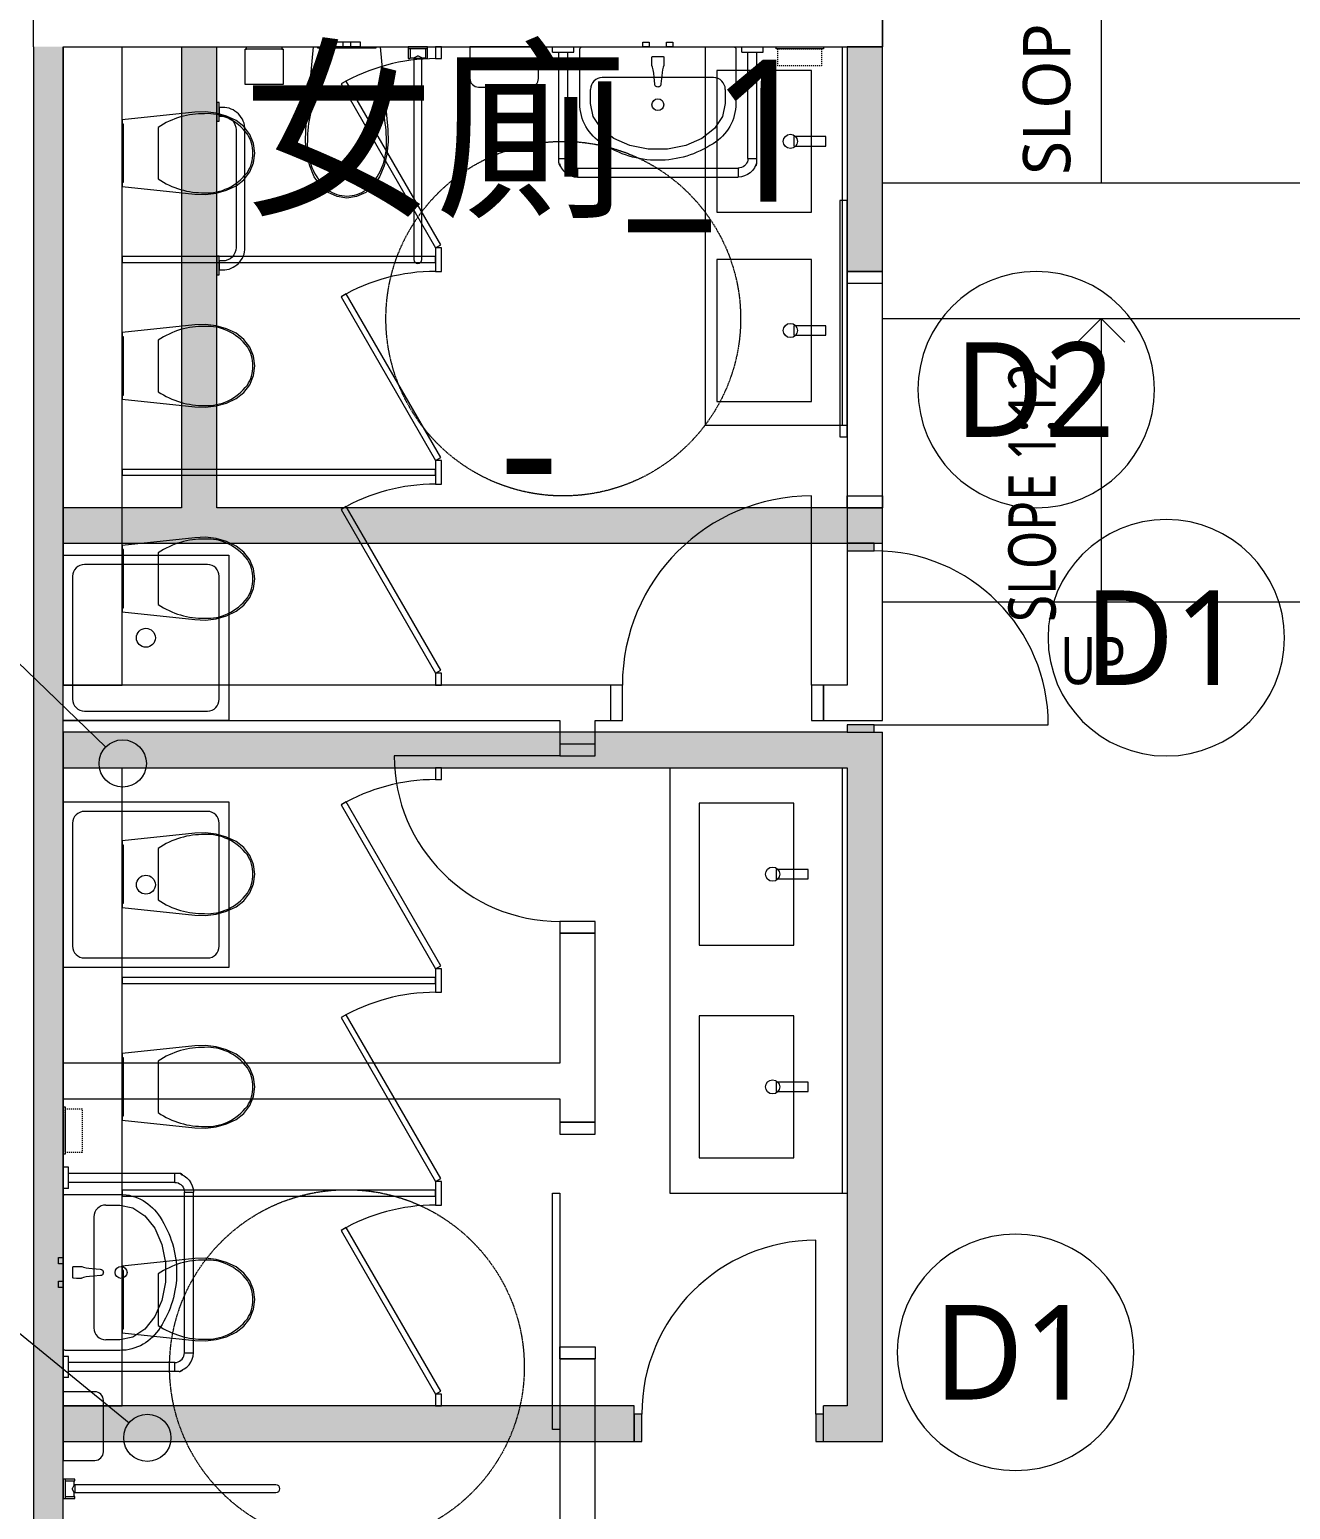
# Model space of a CAD drawing. Extents: x -32000 to 290600, y -29000 to 131250.
# Drawn here: x 243783 to 249115, y 67687 to 73948 of the extents above; entities that cross this region are included whole.
import ezdxf
from ezdxf.enums import TextEntityAlignment as Align

# ---------------------------------------------------------------- set-up
doc = ezdxf.new("R2010")
doc.units = 0
doc.header["$LTSCALE"] = 10
for name, pattern in [('H12PL3$0$HIDDEN', [0.4, 0.3, -0.1]), ('H12PL3$0$TAI_實線_CNS', [2000, 1000, -1000]), ('H12PL3$0$虛線', [0.846667, 0.423333, -0.423333]), ('XFM7P30ICA$0$H12PL3$0$HIDDEN', [0.4, 0.3, -0.1]), ('XFM7P30ICA$0$H12PL3$0$TAI_實線_CNS', [2000, 1000, -1000]), ('XFM7P30ICA$0$H12PL3$0$虛線', [0.846667, 0.423333, -0.423333])]:
    doc.linetypes.add(name, pattern=pattern)
for name, color, linetype in [('H12PL3$0$A-OBJE-2D', 252, 'Continuous'), ('H12PL3$0$A-OBJE-TOIL.3D', 252, 'Continuous'), ('H12PL3$0$A-TEXT', 252, 'Continuous'), ('H12PL3$0$A-WALL-IN', 252, 'Continuous'), ('H12PL3$0$A-ZONE', 252, 'Continuous'), ('H12PL3$0$Door', 252, 'Continuous'), ('XFM7P30ICA$0$H12PL3$0$A-OBJE-TOIL.3D', 252, 'Continuous'), ('XFM7P30ICA$0$H12PL3$0$A-STRS', 252, 'Continuous'), ('XFM7P30ICA$0$H12PL3$0$A-WALL-IN', 252, 'Continuous'), ('XFM7P30ICA$0$H12PL3$0$D label', 252, 'Continuous'), ('XFM7P30ICA$0$H12PL3$0$Door', 252, 'Continuous'), ('XFM7P30ICA$0$H12PL3$0$Hattch', 252, 'Continuous')]:
    doc.layers.add(name, color=color, linetype=linetype)
doc.styles.add('H12PL3$0$Standard', font='', dxfattribs={"width": 0.8})
doc.styles.add('XFM7P30ICA$0$H12PL3$0$Standard', font='isocp.shx', dxfattribs={"bigfont": 'chineset.shx'})
doc.styles.get('H12PL3$0$Standard').set_extended_font_data('Microsoft JhengHei')

# ---------------------------------------------------------------- blocks, each defined once
blk = doc.blocks.new('H12PL3')
at = {"layer": 'H12PL3$0$A-OBJE-2D', "lineweight": 0}
for q in [(248215, 72625), (248415, 72625)]:
    blk.add_line((248315, 72725), q, dxfattribs=at)
blk.add_lwpolyline([(247390, 72725), (249240, 72725), (249240, 71525), (247390, 71525)], close=True, dxfattribs=at)
at = {"layer": 'H12PL3$0$A-OBJE-2D', "lineweight": 0, "flags": 128}
blk.add_lwpolyline([(248315, 72725), (248315, 71525)], dxfattribs=at)
at = {"layer": 'H12PL3$0$A-OBJE-TOIL.3D', "lineweight": 0}
for p, q in [((246640, 73875), (246640, 72275)), ((246640, 73875), (247240, 73875)), ((247220, 73875), (247220, 72275)), ((247240, 73875), (247240, 72275)), ((246690, 73775), (246690, 73175)), ((247090, 73775), (246690, 73775)), ((247090, 73175), (247090, 73775)), ((244326.41, 73533.94), (244326.41, 73425)), ((244326.41, 73425), (244326.41, 73316.06)), ((246690, 73175), (247090, 73175)), ((245525, 73025), (245500, 73025)), ((245500, 73025), (245500, 72975)), ((245525, 72975), (245525, 73025)), ((245500, 72975), (245500, 72925)), ((245525, 72925), (245525, 72975)), ((246690, 72975), (246690, 72375)), ((247090, 72975), (246690, 72975)), ((247090, 72375), (247090, 72975)), ((245500, 72925), (245525, 72925)), ((244326.41, 72633.94), (244326.41, 72525)), ((244326.41, 72525), (244326.41, 72416.06)), ((246690, 72375), (247090, 72375)), ((246640, 72275), (247240, 72275)), ((245525, 72125), (245500, 72125)), ((245500, 72125), (245500, 72075)), ((245525, 72075), (245525, 72125)), ((245500, 72075), (245500, 72025)), ((245525, 72025), (245525, 72075)), ((245500, 72025), (245525, 72025)), ((244326.41, 71733.94), (244326.41, 71625)), ((244326.41, 71625), (244326.41, 71516.06)), ((244535, 70640.31), (244015, 70640.31)), ((243965, 70590.31), (243965, 70070.31)), ((244585, 70070.31), (244585, 70590.31)), ((244015, 70020.31), (244535, 70020.31)), ((244105, 68975), (244165, 68975)), ((244165, 68975), (244219.94, 68963.46)), ((244219.94, 68963.46), (244270.42, 68929.76)), ((244270.42, 68929.76), (244312.37, 68876.64)), ((244055, 68925), (244055, 68455)), ((244312.37, 68876.64), (244342.38, 68808.39)), ((244342.38, 68808.39), (244358.02, 68730.56)), ((244358.02, 68730.56), (244358.02, 68649.44)), ((244358.02, 68649.44), (244342.38, 68571.61)), ((244342.38, 68571.61), (244312.37, 68503.36)), ((244312.37, 68503.36), (244270.42, 68450.24)), ((244270.42, 68450.24), (244219.94, 68416.54)), ((244165, 68405), (244105, 68405)), ((244219.94, 68416.54), (244165, 68405)), ((243933, 67816), (243933, 67734)), ((243933, 67808), (243974, 67808)), ((243933, 67742), (243974, 67742)), ((243972, 67791.5), (243963.63, 67775)), ((243972, 67758.5), (243963.63, 67775)), ((243974, 67791.5), (243974, 67758.5))]:
    blk.add_line(p, q, dxfattribs=at)
at = {"layer": 'H12PL3$0$A-OBJE-TOIL.3D', "linetype": 'H12PL3$0$TAI_實線_CNS', "lineweight": 0}
for p, q in [((243925, 69134.32), (243925, 69135)), ((243947, 69135), (243925, 69135)), ((243925, 69132.29), (243925, 69134.32)), ((243925, 69128.97), (243925, 69132.29)), ((243925, 69124.47), (243925, 69128.97)), ((243925, 69118.93), (243925, 69124.47)), ((243925, 69112.5), (243925, 69118.93)), ((243947, 69134.32), (243947, 69135)), ((243947, 69132.29), (243947, 69134.32)), ((243947, 69128.97), (243947, 69132.29)), ((243947, 69124.47), (243947, 69128.97)), ((243947, 69118.93), (243947, 69124.47)), ((243947, 69112.5), (243947, 69118.93)), ((243925, 69105.39), (243925, 69112.5)), ((243925, 69097.81), (243925, 69105.39)), ((243925, 69090), (243925, 69097.81)), ((243925, 69082.19), (243925, 69090)), ((243925, 69074.61), (243925, 69082.19)), ((243925, 69067.5), (243925, 69074.61)), ((243925, 69061.07), (243925, 69067.5)), ((243925, 69055.53), (243925, 69061.07)), ((243925, 69051.03), (243925, 69055.53)), ((243947, 69105.39), (243947, 69112.5)), ((244397, 69109), (243947, 69109)), ((243947, 69097.81), (243947, 69105.39)), ((243947, 69090), (243947, 69097.81)), ((243947, 69082.19), (243947, 69090)), ((243947, 69074.61), (243947, 69082.19)), ((243947, 69067.5), (243947, 69074.61)), ((244397, 69071), (243947, 69071)), ((243947, 69061.07), (243947, 69067.5)), ((243947, 69055.53), (243947, 69061.07)), ((243947, 69051.03), (243947, 69055.53)), ((244397, 69108.71), (244397, 69109)), ((244400.3, 69109), (244397, 69109)), ((244397, 69107.85), (244397, 69108.71)), ((244397, 69106.45), (244397, 69107.85)), ((244397, 69104.55), (244397, 69106.45)), ((244397, 69102.21), (244397, 69104.55)), ((244397, 69099.5), (244397, 69102.21)), ((244397, 69096.5), (244397, 69099.5)), ((244397, 69093.3), (244397, 69096.5)), ((244397, 69090), (244397, 69093.3)), ((244397, 69086.7), (244397, 69090)), ((244397, 69083.5), (244397, 69086.7)), ((244397, 69080.5), (244397, 69083.5)), ((244397, 69077.79), (244397, 69080.5)), ((244397, 69075.45), (244397, 69077.79)), ((244397, 69073.55), (244397, 69075.45)), ((244397, 69072.15), (244397, 69073.55)), ((244397, 69071.29), (244397, 69072.15)), ((244397, 69071), (244397, 69071.29)), ((244397, 69071), (244404.12, 69070.38)), ((244403.5, 69109), (244400.3, 69109)), ((244406.5, 69109), (244403.5, 69109)), ((244404.12, 69070.38), (244411.02, 69068.53)), ((244409.21, 69109), (244406.5, 69109)), ((244411.55, 69109), (244409.21, 69109)), ((244411.02, 69068.53), (244417.5, 69065.51)), ((244413.45, 69109), (244411.55, 69109)), ((244414.85, 69109), (244413.45, 69109)), ((244415.71, 69109), (244414.85, 69109)), ((244416, 69109), (244415.71, 69109)), ((244419.3, 69108.71), (244416, 69109)), ((244417.5, 69065.51), (244423.35, 69061.41)), ((244422.5, 69107.85), (244419.3, 69108.71)), ((244420.63, 69105.14), (244424.02, 69104.24)), ((244425.5, 69106.45), (244422.5, 69107.85)), ((244423.35, 69061.41), (244428.41, 69056.35)), ((244424.02, 69104.24), (244436.5, 69098.42)), ((244428.21, 69104.55), (244425.5, 69106.45)), ((244430.55, 69102.21), (244428.21, 69104.55)), ((244428.41, 69056.35), (244432.51, 69050.5)), ((244431.62, 69100.69), (244430.55, 69102.21)), ((244436.5, 69098.42), (244447.78, 69090.52)), ((244447.78, 69090.52), (244457.52, 69080.78)), ((244457.52, 69080.78), (244465.42, 69069.5)), ((244465.42, 69069.5), (244471.24, 69057.02)), ((244471.24, 69057.02), (244474.8, 69043.72)), ((243925, 69047.71), (243925, 69051.03)), ((243925, 69045.68), (243925, 69047.71)), ((243925, 69045), (243925, 69045.68)), ((243947, 69045), (243925, 69045)), ((243947, 69047.71), (243947, 69051.03)), ((243947, 69045.68), (243947, 69047.71)), ((243947, 69045), (243947, 69045.68)), ((244432.51, 69050.5), (244435.53, 69044.02)), ((244435.53, 69044.02), (244437.38, 69037.12)), ((244437.38, 69037.12), (244438, 69030)), ((244438, 68350), (244438, 69030)), ((244438, 69030), (244438.29, 69030)), ((244438.29, 69030), (244439.15, 69030)), ((244439.15, 69030), (244440.55, 69030)), ((244440.55, 69030), (244442.45, 69030)), ((244442.45, 69030), (244444.79, 69030)), ((244444.79, 69030), (244447.5, 69030)), ((244447.5, 69030), (244450.5, 69030)), ((244450.5, 69030), (244453.7, 69030)), ((244453.7, 69030), (244457, 69030)), ((244457, 69030), (244460.3, 69030)), ((244460.3, 69030), (244463.5, 69030)), ((244463.5, 69030), (244466.5, 69030)), ((244466.5, 69030), (244469.21, 69030)), ((244469.21, 69030), (244471.55, 69030)), ((244471.55, 69030), (244473.45, 69030)), ((244473.45, 69030), (244474.85, 69030)), ((244474.8, 69043.72), (244476, 69030)), ((244474.85, 69030), (244475.71, 69030)), ((244475.71, 69030), (244476, 69030)), ((244476, 68350), (244476, 69030)), ((243925, 68334.32), (243925, 68335)), ((243947, 68335), (243925, 68335)), ((243925, 68332.29), (243925, 68334.32)), ((243925, 68328.97), (243925, 68332.29)), ((243925, 68324.47), (243925, 68328.97)), ((243925, 68318.93), (243925, 68324.47)), ((243925, 68312.5), (243925, 68318.93)), ((243925, 68305.39), (243925, 68312.5)), ((243925, 68297.81), (243925, 68305.39)), ((243947, 68334.32), (243947, 68335)), ((243947, 68332.29), (243947, 68334.32)), ((243947, 68328.97), (243947, 68332.29)), ((243947, 68324.47), (243947, 68328.97)), ((243947, 68318.93), (243947, 68324.47)), ((243947, 68312.5), (243947, 68318.93)), ((243947, 68305.39), (243947, 68312.5)), ((244397, 68309), (243947, 68309)), ((243947, 68297.81), (243947, 68305.39)), ((244397, 68309), (244404.12, 68309.62)), ((244397, 68308.71), (244397, 68309)), ((244397, 68307.85), (244397, 68308.71)), ((244397, 68306.45), (244397, 68307.85)), ((244397, 68304.55), (244397, 68306.45)), ((244397, 68302.21), (244397, 68304.55)), ((244397, 68299.5), (244397, 68302.21)), ((244404.12, 68309.62), (244411.02, 68311.47)), ((244411.02, 68311.47), (244417.5, 68314.49)), ((244417.5, 68314.49), (244423.35, 68318.59)), ((244423.35, 68318.59), (244428.41, 68323.65)), ((244428.41, 68323.65), (244432.51, 68329.5)), ((244432.51, 68329.5), (244435.53, 68335.98)), ((244435.53, 68335.98), (244437.38, 68342.88)), ((244437.38, 68342.88), (244438, 68350)), ((244438, 68350), (244438.29, 68350)), ((244438.29, 68350), (244439.15, 68350)), ((244439.15, 68350), (244440.55, 68350)), ((244440.55, 68350), (244442.45, 68350)), ((244442.45, 68350), (244444.79, 68350)), ((244444.79, 68350), (244447.5, 68350)), ((244447.5, 68350), (244450.5, 68350)), ((244450.5, 68350), (244453.7, 68350)), ((244453.7, 68350), (244457, 68350)), ((244457, 68350), (244460.3, 68350)), ((244457.52, 68299.22), (244465.42, 68310.5)), ((244460.3, 68350), (244463.5, 68350)), ((244463.5, 68350), (244466.5, 68350)), ((244465.42, 68310.5), (244471.24, 68322.98)), ((244466.5, 68350), (244469.21, 68350)), ((244469.21, 68350), (244471.55, 68350)), ((244471.24, 68322.98), (244474.8, 68336.28)), ((244471.55, 68350), (244473.45, 68350)), ((244473.45, 68350), (244474.85, 68350)), ((244474.8, 68336.28), (244476, 68350)), ((244474.85, 68350), (244475.71, 68350)), ((244475.71, 68350), (244476, 68350)), ((243925, 68290), (243925, 68297.81)), ((243925, 68282.19), (243925, 68290)), ((243925, 68274.61), (243925, 68282.19)), ((243925, 68267.5), (243925, 68274.61)), ((243925, 68261.07), (243925, 68267.5)), ((243925, 68255.53), (243925, 68261.07)), ((243925, 68251.03), (243925, 68255.53)), ((243925, 68247.71), (243925, 68251.03)), ((243925, 68245.68), (243925, 68247.71)), ((243925, 68245), (243925, 68245.68)), ((243947, 68245), (243925, 68245)), ((243947, 68290), (243947, 68297.81)), ((243947, 68282.19), (243947, 68290)), ((243947, 68274.61), (243947, 68282.19)), ((243947, 68267.5), (243947, 68274.61)), ((244397, 68271), (243947, 68271)), ((243947, 68261.07), (243947, 68267.5)), ((243947, 68255.53), (243947, 68261.07)), ((243947, 68251.03), (243947, 68255.53)), ((243947, 68247.71), (243947, 68251.03)), ((243947, 68245.68), (243947, 68247.71)), ((243947, 68245), (243947, 68245.68)), ((244397, 68296.5), (244397, 68299.5)), ((244397, 68293.3), (244397, 68296.5)), ((244397, 68290), (244397, 68293.3)), ((244397, 68286.7), (244397, 68290)), ((244397, 68283.5), (244397, 68286.7)), ((244397, 68280.5), (244397, 68283.5)), ((244397, 68277.79), (244397, 68280.5)), ((244397, 68275.45), (244397, 68277.79)), ((244397, 68273.55), (244397, 68275.45)), ((244397, 68272.15), (244397, 68273.55)), ((244397, 68271.29), (244397, 68272.15)), ((244397, 68271), (244397, 68271.29)), ((244400.3, 68271), (244397, 68271)), ((244403.5, 68271), (244400.3, 68271)), ((244406.5, 68271), (244403.5, 68271)), ((244409.21, 68271), (244406.5, 68271)), ((244411.55, 68271), (244409.21, 68271)), ((244413.45, 68271), (244411.55, 68271)), ((244414.85, 68271), (244413.45, 68271)), ((244415.71, 68271), (244414.85, 68271)), ((244416, 68271), (244415.71, 68271)), ((244416, 68271), (244419.3, 68271.29)), ((244419.3, 68271.29), (244422.5, 68272.15)), ((244420.63, 68274.86), (244424.02, 68275.76)), ((244422.5, 68272.15), (244425.5, 68273.55)), ((244424.02, 68275.76), (244436.5, 68281.58)), ((244425.5, 68273.55), (244428.21, 68275.45)), ((244428.21, 68275.45), (244430.55, 68277.79)), ((244430.55, 68277.79), (244431.62, 68279.31)), ((244436.5, 68281.58), (244447.78, 68289.48)), ((244447.78, 68289.48), (244457.52, 68299.22))]:
    blk.add_line(p, q, dxfattribs=at)
at = {"layer": 'H12PL3$0$A-OBJE-TOIL.3D', "lineweight": 0, "flags": 128}
for points in [[(243925, 73875), (243925, 71175)], [(243925, 73875), (244175, 73875)], [(244175, 71175), (244175, 73875)], [(243925, 71175), (244175, 71175)]]:
    blk.add_lwpolyline(points, dxfattribs=at)
for points in [[(245525, 73875), (245500, 73875), (245500, 73825), (245525, 73825)], [(245521.65, 73037.5), (245121.65, 73730.32), (245100, 73717.82), (245500, 73025)], [(244571.75, 73255.58), (244615.28, 73267.98), (244656.35, 73287), (244688.89, 73312.6), (244713.85, 73345.64), (244729.56, 73383.95), (244735, 73425), (244729.56, 73466.05), (244713.85, 73504.36), (244688.89, 73537.4), (244656.35, 73563), (244615.28, 73582.02), (244571.75, 73594.42), (244526.82, 73599.91), (244481.59, 73598.35), (244175, 73565.97), (244175, 73284.03), (244481.59, 73251.65), (244526.82, 73250.09)], [(244175, 73548), (244175, 73302), (244180, 73302), (244180, 73548)], [(247015, 73495), (247015, 73455), (247150, 73455), (247150, 73495)], [(244175, 72987.5), (244175, 72962.5), (245500, 72962.5), (245500, 72987.5)], [(245521.65, 72137.5), (245121.65, 72830.32), (245100, 72817.82), (245500, 72125)], [(244571.75, 72355.58), (244615.28, 72367.98), (244656.35, 72387), (244688.89, 72412.6), (244713.85, 72445.64), (244729.56, 72483.95), (244735, 72525), (244729.56, 72566.05), (244713.85, 72604.36), (244688.89, 72637.4), (244656.35, 72663), (244615.28, 72682.02), (244571.75, 72694.42), (244526.82, 72699.91), (244481.59, 72698.35), (244175, 72665.97), (244175, 72384.03), (244481.59, 72351.65), (244526.82, 72350.09)], [(247015, 72695), (247015, 72655), (247150, 72655), (247150, 72695)], [(244175, 72648), (244175, 72402), (244180, 72402), (244180, 72648)], [(244175, 72087.5), (244175, 72062.5), (245500, 72062.5), (245500, 72087.5)], [(245521.65, 71237.5), (245121.65, 71930.32), (245100, 71917.82), (245500, 71225)], [(244571.75, 71455.58), (244615.28, 71467.98), (244656.35, 71487), (244688.89, 71512.6), (244713.85, 71545.64), (244729.56, 71583.95), (244735, 71625), (244729.56, 71666.05), (244713.85, 71704.36), (244688.89, 71737.4), (244656.35, 71763), (244615.28, 71782.02), (244571.75, 71794.42), (244526.82, 71799.91), (244481.59, 71798.35), (244175, 71765.97), (244175, 71484.03), (244481.59, 71451.65), (244526.82, 71450.09)], [(244175, 71748), (244175, 71502), (244180, 71502), (244180, 71748)], [(245525, 71225), (245500, 71225), (245500, 71175), (245525, 71175)], [(244625, 70680.31), (244625, 69980.31), (243925, 69980.31), (243925, 70680.31)], [(243925, 69390), (243934, 69390), (243934, 69190), (243925, 69190)], [(243925, 68753.5), (243925, 68726.5), (243905, 68726.5), (243905, 68753.5)], [(243966, 68712), (243966.05, 68712.52), (243966.14, 68712.87), (243966.4, 68713.5), (243966.49, 68713.63), (243966.97, 68714.2), (243967.5, 68714.6), (243968.08, 68714.85), (243968.74, 68714.98), (243981.39, 68715), (244000.47, 68715), (244003.26, 68714.98), (244003.77, 68714.89), (244010.74, 68711.92), (244022.63, 68709.33), (244033.85, 68707.73), (244047.63, 68706.18), (244082.05, 68703.26), (244085.23, 68702.98), (244087.26, 68702.38), (244089.11, 68701.41), (244090.78, 68700.09), (244092.22, 68698.5), (244093.39, 68696.59), (244094.09, 68695), (244094.83, 68692.27), (244095.02, 68690), (244094.83, 68687.73), (244094.31, 68685.52), (244093.43, 68683.42), (244092.22, 68681.54), (244090.78, 68679.91), (244089.11, 68678.6), (244087.14, 68677.6), (244085.3, 68677.03), (244084.9, 68677.01), (244082.49, 68676.81), (244053.72, 68674.41), (244036.18, 68672.6), (244022.63, 68670.68), (244010.58, 68668.04), (244003.52, 68665.05), (244003.26, 68665.02), (244001, 68665), (244000.47, 68665), (243981, 68665), (243968.48, 68665.05), (243967.97, 68665.18), (243967.07, 68665.7), (243966.7, 68666.07), (243966.18, 68666.97), (243966, 68667.48)], [(243925, 68653.5), (243925, 68626.5), (243905, 68626.5), (243905, 68653.5)]]:
    blk.add_lwpolyline(points, close=True, dxfattribs=at)
at = {"layer": 'H12PL3$0$A-OBJE-TOIL.3D', "linetype": 'H12PL3$0$虛線', "lineweight": 0, "flags": 128}
blk.add_lwpolyline([(243934, 69382), (244005, 69382), (244005, 69198), (243934, 69198)], close=True, dxfattribs=at)
at = {"layer": 'H12PL3$0$A-OBJE-TOIL.3D', "lineweight": 0, "flags": 128}
for points in [[(244165, 68360), (243935, 68360, -0.4142136), (243925, 68370), (243925, 68690), (243925, 69010, -0.4142136), (243935, 69020), (244165, 69020, -0.2648034), (244334.71, 68923.35, -0.1473527), (244405, 68690, -0.1473527), (244334.71, 68456.65, -0.2648034), (244165, 68360)], [(243925, 67895), (244058.75, 67895, 0.4142136), (244095, 67931.25), (244095, 68148.75, 0.4142136), (244058.75, 68185), (243925, 68185)], [(243925, 67816), (243925, 67734), (243974, 67734), (243974, 67742), (243972, 67742), (243972, 67758.5), (244825, 67758.5, 1), (244825, 67791.5), (243972, 67791.5), (243972, 67808), (243974, 67808), (243974, 67816)]]:
    blk.add_lwpolyline(points, format="xyb", close=True, dxfattribs=at)
at = {"layer": 'H12PL3$0$A-OBJE-TOIL.3D', "lineweight": 0}
for centre, radius in [((247000.41, 73475), 30), ((247000.41, 72675), 30), ((244275, 70330.31), 40), ((244169.99, 68690), 25)]:
    blk.add_circle(centre, radius, dxfattribs=at)
at = {"layer": 'H12PL3$0$A-OBJE-TOIL.3D', "linetype": 'H12PL3$0$HIDDEN', "lineweight": 0}
blk.add_circle((245125, 68290), 750, dxfattribs=at)
at = {"layer": 'H12PL3$0$A-OBJE-TOIL.3D', "lineweight": 0}
for centre, radius, start, end in [((245500, 73025), 800, 90, 120), ((245500, 72125), 800, 90, 120), ((245500, 71225), 800, 90, 120), ((244015, 70590.31), 50, 90, 180), ((244535, 70590.31), 50, 0, 90), ((244015, 70070.31), 50, 180, 270), ((244535, 70070.31), 50, 270, 0), ((244105, 68925), 50, 90, 180), ((244105, 68455), 50, 180, 270)]:
    blk.add_arc(centre, radius, start, end, dxfattribs=at)
for centre, major_axis, start_param, end_param in [((244514.44, 73166.9), (0, 425.25), 6.2595672, 6.8125877), ((244535.77, 73335.54), (0, 256.9), 5.4383242, 6.3389127), ((244606.16, 73424.19), (0, 138.52), 4.7182498, 5.3448936), ((244606.16, 73425.81), (0, 138.52), 4.0798845, 4.7065282), ((244514.44, 73683.1), (0, 425.25), 2.6121879, 3.1652085), ((244535.77, 73514.46), (0, 256.9), 3.0858614, 3.98645), ((244514.44, 72266.9), (0, 425.25), 6.2595672, 6.8125877), ((244535.77, 72435.54), (0, 256.9), 5.4383242, 6.3389127), ((244606.16, 72524.19), (0, 138.52), 4.7182498, 5.3448936), ((244606.16, 72525.81), (0, 138.52), 4.0798845, 4.7065282), ((244535.77, 72614.46), (0, 256.9), 3.0858614, 3.98645), ((244514.44, 72783.1), (0, 425.25), 2.6121879, 3.1652085), ((244514.44, 71366.9), (0, 425.25), 6.2595672, 6.8125877), ((244535.77, 71535.54), (0, 256.9), 5.4383242, 6.3389127), ((244606.16, 71624.19), (0, 138.52), 4.7182498, 5.3448936), ((244606.16, 71625.81), (0, 138.52), 4.0798845, 4.7065282), ((244514.44, 71883.1), (0, 425.25), 2.6121879, 3.1652085), ((244535.77, 71714.46), (0, 256.9), 3.0858614, 3.98645)]:
    blk.add_ellipse(centre, major_axis=major_axis, ratio=0.8755459, start_param=start_param, end_param=end_param, dxfattribs=at)
at = {"layer": 'H12PL3$0$A-WALL-IN', "lineweight": 0}
for p, q in [((246240, 71175), (246240, 71025)), ((247140, 71175), (247140, 71025)), ((246175, 70925), (246025, 70925)), ((246175, 70125), (246025, 70125)), ((246025, 69325), (246175, 69325)), ((246025, 68325), (246175, 68325))]:
    blk.add_line(p, q, dxfattribs=at)
at = {"layer": 'H12PL3$0$A-WALL-IN', "lineweight": 0, "flags": 128}
for points in [[(243800, 73875), (243800, 74025)], [(247390, 73875), (247390, 74025)], [(243800, 73875), (243800, 62575)], [(243925, 71175), (243925, 73875)], [(243925, 73875), (247390, 73875)], [(247390, 73875), (247240, 73875)], [(247240, 73875), (247240, 71175)], [(247390, 71175), (247390, 73875)], [(246240, 71175), (243925, 71175)], [(247240, 71175), (247140, 71175)], [(247390, 71025), (247390, 71175)], [(243925, 69575), (243925, 71025)], [(243925, 71025), (246025, 71025)], [(246025, 71025), (246025, 70925)], [(246175, 70925), (246175, 71025)], [(246175, 71025), (246240, 71025)], [(247140, 71025), (247390, 71025)], [(246025, 70125), (246025, 69575)], [(246175, 69325), (246175, 70125)], [(246025, 69575), (243925, 69575)], [(243925, 69425), (246025, 69425)], [(243925, 66925), (243925, 69425)], [(246025, 69425), (246025, 69325)], [(246025, 68325), (246025, 66925)], [(246175, 66925), (246175, 68325)]]:
    blk.add_lwpolyline(points, dxfattribs=at)
at = {"layer": 'H12PL3$0$A-ZONE', "lineweight": 0}
for p, q in [((242613.21, 72353.34), (244104.94, 70912.66)), ((242339.85, 69578.62), (244203.65, 68053.56))]:
    blk.add_line(p, q, dxfattribs=at)
for centre in [(244176.87, 70843.19), (244281.04, 67990.23)]:
    blk.add_circle(centre, 100, dxfattribs=at)
at = {"layer": 'H12PL3$0$Door', "lineweight": 0}
for p, q in [((247090, 71175), (247090, 71975)), ((246290, 71175), (246240, 71175)), ((246240, 71175), (246240, 71025)), ((246240, 71175), (246240, 71025)), ((246240, 71175), (246240, 71025)), ((246290, 71025), (246290, 71175)), ((247140, 71175), (247090, 71175)), ((247090, 71175), (247090, 71025)), ((247140, 71025), (247140, 71175)), ((247140, 71175), (247140, 71025)), ((247140, 71175), (247140, 71025)), ((246240, 71025), (246290, 71025)), ((247090, 71025), (247140, 71025)), ((246025, 70875), (245325, 70875)), ((246025, 70925), (246025, 70875)), ((246175, 70925), (246025, 70925)), ((246175, 70925), (246025, 70925)), ((246175, 70925), (246025, 70925)), ((246025, 70875), (246175, 70875)), ((246175, 70875), (246175, 70925)), ((246175, 70175), (246025, 70175)), ((246025, 70175), (246025, 70125)), ((246025, 70125), (246175, 70125)), ((246175, 70125), (246025, 70125)), ((246175, 70125), (246025, 70125)), ((246175, 70125), (246175, 70175)), ((246025, 69325), (246025, 69275)), ((246175, 69325), (246025, 69325)), ((246175, 69275), (246175, 69325)), ((246025, 69275), (246175, 69275)), ((245995, 68025), (245995, 69025)), ((245995, 69025), (246025, 69025)), ((246025, 69025), (246025, 68025)), ((246025, 68325), (246025, 68375)), ((246025, 68375), (246175, 68375)), ((246175, 68375), (246175, 68325)), ((246175, 68325), (246025, 68325)), ((246025, 68025), (245995, 68025))]:
    blk.add_line(p, q, dxfattribs=at)
for centre, radius, start, end in [((247090, 71175), 800, 90, 180), ((246025, 70875), 700, 180, 270)]:
    blk.add_arc(centre, radius, start, end, dxfattribs=at)
at = {"layer": 'H12PL3$0$A-TEXT', "linetype": 'Continuous', "lineweight": 0, "insert": (247922.43, 71441.75), "char_height": 200, "attachment_point": 1, "rotation": 90, "style": 'H12PL3$0$Standard'}
blk.add_mtext('\\A1;SLOPE 1:12', dxfattribs=at)
at = {"layer": 'H12PL3$0$A-TEXT', "linetype": 'Continuous', "lineweight": 0, "insert": (248141.16, 71378.51), "char_height": 200, "attachment_point": 1, "style": 'H12PL3$0$Standard'}
blk.add_mtext('\\A1;UP', dxfattribs=at)
at = {"layer": 'H12PL3$0$A-ZONE', "style": 'H12PL3$0$Standard'}
for s, p in [('女廁_1', (245894.53, 73820.3)), ('-', (245894.53, 72475.37))]:
    blk.add_text(s, height=600, dxfattribs=at).set_placement(p, align=Align.TOP_CENTER)
blk = doc.blocks.new('XFM7P30ICA$0$H12PL3')
at = {"layer": 'XFM7P30ICA$0$H12PL3$0$Hattch', "linetype": 'Continuous', "lineweight": 0}
for points in [[(243800, 73875), (243800, 62575), (243925, 62575), (243925, 73875)], [(244425, 73875), (244425, 71924.97), (244575, 71924.97), (244575, 73875)], [(247240, 73875), (247240, 72924.97), (247390, 72924.97), (247390, 73875)], [(247240, 71924.97), (243925, 71924.97), (243925, 71774.97), (247240, 71774.97)], [(247390, 71924.97), (247240, 71924.97), (247240, 71775), (247390, 71775)], [(247240, 71775), (247240, 71743), (247355, 71743), (247355, 71775)], [(247355, 70975), (247355, 71007), (247240, 71007), (247240, 70975)], [(243925, 70825), (247240, 70825), (247240, 70975), (243925, 70975)], [(247240, 67975), (247390, 67975), (247390, 70975), (247240, 70975)], [(243925, 68125), (243925, 67975), (246340, 67975), (246340, 68125)], [(247140, 68125), (247140, 67975), (247240, 67975), (247240, 68125)], [(246340, 67975), (246372, 67975), (246372, 68090), (246340, 68090)], [(247140, 68090), (247108, 68090), (247108, 67975), (247140, 67975)]]:
    blk.add_hatch(color=256, dxfattribs=at).paths.add_polyline_path(points)
at = {"layer": 'XFM7P30ICA$0$H12PL3$0$A-OBJE-TOIL.3D', "lineweight": 0}
for p, q in [((245084.69, 73895), (245068, 73895)), ((245068, 73875), (245068, 73895)), ((245084.69, 73875), (245068, 73875)), ((245109, 73895), (245084.69, 73895)), ((245109, 73875), (245084.69, 73875)), ((245113.69, 73895), (245109, 73895)), ((245109, 73875), (245109, 73895)), ((245113.69, 73875), (245109, 73875)), ((245125, 73895), (245113.69, 73895)), ((245125, 73875), (245113.69, 73875)), ((245136.31, 73895), (245125, 73895)), ((245136.31, 73875), (245125, 73875)), ((245141, 73895), (245136.31, 73895)), ((245141, 73875), (245136.31, 73875)), ((245141, 73875), (245141, 73895)), ((245165.31, 73895), (245141, 73895)), ((245165.31, 73875), (245141, 73875)), ((245182, 73895), (245165.31, 73895)), ((245182, 73875), (245165.31, 73875)), ((245182, 73875), (245182, 73895)), ((244855, 73873), (244695, 73873)), ((244855, 73865), (244695, 73865)), ((245466, 73867), (245384, 73867)), ((245392, 73867), (245392, 73826)), ((245408.5, 73828), (245425, 73836.37)), ((245441.5, 73826), (245408.5, 73826)), ((245441.5, 73828), (245425, 73836.37)), ((245458, 73867), (245458, 73826)), ((245016.06, 73701.96), (245125, 73701.96)), ((245125, 73701.96), (245233.94, 73701.96)), ((246155, 73635), (246155, 73695)), ((246675, 73745), (246205, 73745)), ((246725, 73695), (246725, 73635)), ((246166.54, 73580.06), (246155, 73635)), ((246725, 73635), (246713.46, 73580.06)), ((246200.24, 73529.58), (246166.54, 73580.06)), ((246713.46, 73580.06), (246679.76, 73529.58)), ((246253.36, 73487.63), (246200.24, 73529.58)), ((246679.76, 73529.58), (246626.64, 73487.63)), ((246321.61, 73457.62), (246253.36, 73487.63)), ((246399.44, 73441.98), (246321.61, 73457.62)), ((246480.56, 73441.98), (246399.44, 73441.98)), ((246558.39, 73457.62), (246480.56, 73441.98)), ((246626.64, 73487.63), (246558.39, 73457.62)), ((244535, 71685), (244015, 71685)), ((243965, 71635), (243965, 71115)), ((244585, 71115), (244585, 71635)), ((244015, 71065), (244535, 71065)), ((246490, 70825), (246490, 69025)), ((246490, 70825), (247240, 70825)), ((247220, 70825), (247220, 69025)), ((247240, 70825), (247240, 69025)), ((246615, 70675), (246615, 70075)), ((247015, 70675), (246615, 70675)), ((247015, 70075), (247015, 70675)), ((244326.41, 70483.94), (244326.41, 70375)), ((244326.41, 70375), (244326.41, 70266.06)), ((246615, 70075), (247015, 70075)), ((245525, 69975), (245500, 69975)), ((245500, 69975), (245500, 69925)), ((245525, 69925), (245525, 69975)), ((245500, 69925), (245500, 69875)), ((245500, 69875), (245525, 69875)), ((245525, 69875), (245525, 69925)), ((246615, 69775), (246615, 69175)), ((247015, 69775), (246615, 69775)), ((247015, 69175), (247015, 69775)), ((244326.41, 69583.94), (244326.41, 69475)), ((244326.41, 69475), (244326.41, 69366.06)), ((246615, 69175), (247015, 69175)), ((245525, 69075), (245500, 69075)), ((245500, 69075), (245500, 69025)), ((245525, 69025), (245525, 69075)), ((245500, 69025), (245500, 68975)), ((245525, 68975), (245525, 69025)), ((246490, 69025), (247240, 69025)), ((245500, 68975), (245525, 68975)), ((244326.41, 68683.94), (244326.41, 68575)), ((244326.41, 68575), (244326.41, 68466.06))]:
    blk.add_line(p, q, dxfattribs=at)
at = {"layer": 'XFM7P30ICA$0$H12PL3$0$A-OBJE-TOIL.3D', "linetype": 'XFM7P30ICA$0$H12PL3$0$TAI_實線_CNS', "lineweight": 0}
for p, q in [((245995, 73875), (245995.68, 73875)), ((245995, 73853), (245995, 73875)), ((245995.68, 73875), (245997.71, 73875)), ((245997.71, 73875), (246001.03, 73875)), ((246001.03, 73875), (246005.53, 73875)), ((246005.53, 73875), (246011.07, 73875)), ((246011.07, 73875), (246017.5, 73875)), ((246017.5, 73875), (246024.61, 73875)), ((246024.61, 73875), (246032.19, 73875)), ((246032.19, 73875), (246040, 73875)), ((246040, 73875), (246047.81, 73875)), ((246047.81, 73875), (246055.39, 73875)), ((246055.39, 73875), (246062.5, 73875)), ((246062.5, 73875), (246068.93, 73875)), ((246068.93, 73875), (246074.47, 73875)), ((246074.47, 73875), (246078.97, 73875)), ((246078.97, 73875), (246082.29, 73875)), ((246082.29, 73875), (246084.32, 73875)), ((246084.32, 73875), (246085, 73875)), ((246085, 73853), (246085, 73875)), ((246795, 73875), (246795.68, 73875)), ((246795, 73853), (246795, 73875)), ((246795.68, 73875), (246797.71, 73875)), ((246797.71, 73875), (246801.03, 73875)), ((246801.03, 73875), (246805.53, 73875)), ((246805.53, 73875), (246811.07, 73875)), ((246811.07, 73875), (246817.5, 73875)), ((246817.5, 73875), (246824.61, 73875)), ((246824.61, 73875), (246832.19, 73875)), ((246832.19, 73875), (246840, 73875)), ((246840, 73875), (246847.81, 73875)), ((246847.81, 73875), (246855.39, 73875)), ((246855.39, 73875), (246862.5, 73875)), ((246862.5, 73875), (246868.93, 73875)), ((246868.93, 73875), (246874.47, 73875)), ((246874.47, 73875), (246878.97, 73875)), ((246878.97, 73875), (246882.29, 73875)), ((246882.29, 73875), (246884.32, 73875)), ((246884.32, 73875), (246885, 73875)), ((246885, 73853), (246885, 73875)), ((245995, 73853), (245995.68, 73853)), ((245995.68, 73853), (245997.71, 73853)), ((245997.71, 73853), (246001.03, 73853)), ((246001.03, 73853), (246005.53, 73853)), ((246005.53, 73853), (246011.07, 73853)), ((246011.07, 73853), (246017.5, 73853)), ((246017.5, 73853), (246024.61, 73853)), ((246021, 73403), (246021, 73853)), ((246024.61, 73853), (246032.19, 73853)), ((246032.19, 73853), (246040, 73853)), ((246040, 73853), (246047.81, 73853)), ((246047.81, 73853), (246055.39, 73853)), ((246055.39, 73853), (246062.5, 73853)), ((246059, 73403), (246059, 73853)), ((246062.5, 73853), (246068.93, 73853)), ((246068.93, 73853), (246074.47, 73853)), ((246074.47, 73853), (246078.97, 73853)), ((246078.97, 73853), (246082.29, 73853)), ((246082.29, 73853), (246084.32, 73853)), ((246084.32, 73853), (246085, 73853)), ((246795, 73853), (246795.68, 73853)), ((246795.68, 73853), (246797.71, 73853)), ((246797.71, 73853), (246801.03, 73853)), ((246801.03, 73853), (246805.53, 73853)), ((246805.53, 73853), (246811.07, 73853)), ((246811.07, 73853), (246817.5, 73853)), ((246817.5, 73853), (246824.61, 73853)), ((246821, 73403), (246821, 73853)), ((246824.61, 73853), (246832.19, 73853)), ((246832.19, 73853), (246840, 73853)), ((246840, 73853), (246847.81, 73853)), ((246847.81, 73853), (246855.39, 73853)), ((246855.39, 73853), (246862.5, 73853)), ((246859, 73403), (246859, 73853)), ((246862.5, 73853), (246868.93, 73853)), ((246868.93, 73853), (246874.47, 73853)), ((246874.47, 73853), (246878.97, 73853)), ((246878.97, 73853), (246882.29, 73853)), ((246882.29, 73853), (246884.32, 73853)), ((246884.32, 73853), (246885, 73853)), ((246021, 73399.7), (246021, 73403)), ((246021, 73403), (246021.29, 73403)), ((246021, 73396.5), (246021, 73399.7)), ((246021, 73393.5), (246021, 73396.5)), ((246021, 73390.79), (246021, 73393.5)), ((246021, 73388.45), (246021, 73390.79)), ((246021, 73386.55), (246021, 73388.45)), ((246021, 73385.15), (246021, 73386.55)), ((246021, 73384.29), (246021, 73385.15)), ((246021, 73384), (246021, 73384.29)), ((246021, 73384), (246021.29, 73380.7)), ((246021.29, 73403), (246022.15, 73403)), ((246021.29, 73380.7), (246022.15, 73377.5)), ((246022.15, 73403), (246023.55, 73403)), ((246022.15, 73377.5), (246023.55, 73374.5)), ((246023.55, 73403), (246025.45, 73403)), ((246023.55, 73374.5), (246025.45, 73371.79)), ((246024.86, 73379.37), (246025.76, 73375.98)), ((246025.45, 73403), (246027.79, 73403)), ((246025.76, 73375.98), (246031.58, 73363.5)), ((246027.79, 73403), (246030.5, 73403)), ((246030.5, 73403), (246033.5, 73403)), ((246033.5, 73403), (246036.7, 73403)), ((246036.7, 73403), (246040, 73403)), ((246040, 73403), (246043.3, 73403)), ((246043.3, 73403), (246046.5, 73403)), ((246046.5, 73403), (246049.5, 73403)), ((246049.5, 73403), (246052.21, 73403)), ((246052.21, 73403), (246054.55, 73403)), ((246054.55, 73403), (246056.45, 73403)), ((246056.45, 73403), (246057.85, 73403)), ((246057.85, 73403), (246058.71, 73403)), ((246058.71, 73403), (246059, 73403)), ((246059, 73403), (246059.62, 73395.88)), ((246059.62, 73395.88), (246061.47, 73388.98)), ((246061.47, 73388.98), (246064.49, 73382.5)), ((246064.49, 73382.5), (246068.59, 73376.65)), ((246068.59, 73376.65), (246073.65, 73371.59)), ((246811.41, 73376.65), (246806.35, 73371.59)), ((246815.51, 73382.5), (246811.41, 73376.65)), ((246818.53, 73388.98), (246815.51, 73382.5)), ((246820.38, 73395.88), (246818.53, 73388.98)), ((246821, 73403), (246820.38, 73395.88)), ((246821, 73403), (246821.29, 73403)), ((246821.29, 73403), (246822.15, 73403)), ((246822.15, 73403), (246823.55, 73403)), ((246823.55, 73403), (246825.45, 73403)), ((246825.45, 73403), (246827.79, 73403)), ((246827.79, 73403), (246830.5, 73403)), ((246830.5, 73403), (246833.5, 73403)), ((246833.5, 73403), (246836.7, 73403)), ((246836.7, 73403), (246840, 73403)), ((246840, 73403), (246843.3, 73403)), ((246843.3, 73403), (246846.5, 73403)), ((246846.5, 73403), (246849.5, 73403)), ((246854.24, 73375.98), (246848.42, 73363.5)), ((246849.5, 73403), (246852.21, 73403)), ((246852.21, 73403), (246854.55, 73403)), ((246855.14, 73379.37), (246854.24, 73375.98)), ((246854.55, 73403), (246856.45, 73403)), ((246854.55, 73371.79), (246856.45, 73374.5)), ((246856.45, 73403), (246857.85, 73403)), ((246856.45, 73374.5), (246857.85, 73377.5)), ((246857.85, 73403), (246858.71, 73403)), ((246857.85, 73377.5), (246858.71, 73380.7)), ((246858.71, 73403), (246859, 73403)), ((246858.71, 73380.7), (246859, 73384)), ((246859, 73399.7), (246859, 73403)), ((246859, 73396.5), (246859, 73399.7)), ((246859, 73393.5), (246859, 73396.5)), ((246859, 73390.79), (246859, 73393.5)), ((246859, 73388.45), (246859, 73390.79)), ((246859, 73386.55), (246859, 73388.45)), ((246859, 73385.15), (246859, 73386.55)), ((246859, 73384.29), (246859, 73385.15)), ((246859, 73384), (246859, 73384.29)), ((246025.45, 73371.79), (246027.79, 73369.45)), ((246027.79, 73369.45), (246029.31, 73368.38)), ((246031.58, 73363.5), (246039.48, 73352.22)), ((246039.48, 73352.22), (246049.22, 73342.48)), ((246049.22, 73342.48), (246060.5, 73334.58)), ((246060.5, 73334.58), (246072.98, 73328.76)), ((246072.98, 73328.76), (246086.28, 73325.2)), ((246073.65, 73371.59), (246079.5, 73367.49)), ((246079.5, 73367.49), (246085.98, 73364.47)), ((246085.98, 73364.47), (246092.88, 73362.62)), ((246086.28, 73325.2), (246100, 73324)), ((246092.88, 73362.62), (246100, 73362)), ((246100, 73362), (246100, 73361.71)), ((246100, 73362), (246780, 73362)), ((246100, 73361.71), (246100, 73360.85)), ((246100, 73360.85), (246100, 73359.45)), ((246100, 73359.45), (246100, 73357.55)), ((246100, 73357.55), (246100, 73355.21)), ((246100, 73355.21), (246100, 73352.5)), ((246100, 73352.5), (246100, 73349.5)), ((246100, 73349.5), (246100, 73346.3)), ((246100, 73346.3), (246100, 73343)), ((246100, 73343), (246100, 73339.7)), ((246100, 73339.7), (246100, 73336.5)), ((246100, 73336.5), (246100, 73333.5)), ((246100, 73333.5), (246100, 73330.79)), ((246100, 73330.79), (246100, 73328.45)), ((246100, 73328.45), (246100, 73326.55)), ((246100, 73326.55), (246100, 73325.15)), ((246100, 73325.15), (246100, 73324.29)), ((246100, 73324.29), (246100, 73324)), ((246100, 73324), (246780, 73324)), ((246787.12, 73362.62), (246780, 73362)), ((246780, 73362), (246780, 73361.71)), ((246780, 73361.71), (246780, 73360.85)), ((246780, 73360.85), (246780, 73359.45)), ((246780, 73359.45), (246780, 73357.55)), ((246780, 73357.55), (246780, 73355.21)), ((246780, 73355.21), (246780, 73352.5)), ((246780, 73352.5), (246780, 73349.5)), ((246780, 73349.5), (246780, 73346.3)), ((246780, 73346.3), (246780, 73343)), ((246780, 73343), (246780, 73339.7)), ((246780, 73339.7), (246780, 73336.5)), ((246780, 73336.5), (246780, 73333.5)), ((246780, 73333.5), (246780, 73330.79)), ((246780, 73330.79), (246780, 73328.45)), ((246780, 73328.45), (246780, 73326.55)), ((246780, 73326.55), (246780, 73325.15)), ((246793.72, 73325.2), (246780, 73324)), ((246780, 73325.15), (246780, 73324.29)), ((246780, 73324.29), (246780, 73324)), ((246794.02, 73364.47), (246787.12, 73362.62)), ((246807.02, 73328.76), (246793.72, 73325.2)), ((246800.5, 73367.49), (246794.02, 73364.47)), ((246806.35, 73371.59), (246800.5, 73367.49)), ((246819.5, 73334.58), (246807.02, 73328.76)), ((246830.78, 73342.48), (246819.5, 73334.58)), ((246840.52, 73352.22), (246830.78, 73342.48)), ((246848.42, 73363.5), (246840.52, 73352.22)), ((246850.69, 73368.38), (246852.21, 73369.45)), ((246852.21, 73369.45), (246854.55, 73371.79))]:
    blk.add_line(p, q, dxfattribs=at)
at = {"layer": 'XFM7P30ICA$0$H12PL3$0$A-OBJE-TOIL.3D', "lineweight": 0, "flags": 128}
for points in [[(244855, 73715), (244695, 73715), (244695, 73865), (244700, 73865), (244700, 73873), (244695, 73873), (244695, 73875), (244855, 73875), (244855, 73873), (244850, 73873), (244850, 73865), (244855, 73865)], [(245294.42, 73421.57), (245282.02, 73371.83), (245263, 73324.89), (245237.4, 73287.69), (245204.36, 73259.18), (245166.05, 73241.22), (245125, 73235), (245083.95, 73241.22), (245045.64, 73259.18), (245012.6, 73287.69), (244987, 73324.89), (244967.98, 73371.83), (244955.58, 73421.57), (244950.09, 73472.92), (244951.65, 73524.62), (244984.03, 73875), (245265.97, 73875), (245298.35, 73524.62), (245299.91, 73472.92)], [(245002, 73875), (245248, 73875), (245248, 73870), (245002, 73870)], [(246403.5, 73875), (246376.5, 73875), (246376.5, 73895), (246403.5, 73895)], [(246503.5, 73875), (246476.5, 73875), (246476.5, 73895), (246503.5, 73895)], [(247140, 73875), (247140, 73866), (246940, 73866), (246940, 73875)], [(246462, 73834), (246462.52, 73833.95), (246462.86, 73833.86), (246463.5, 73833.6), (246463.63, 73833.51), (246464.2, 73833.03), (246464.6, 73832.5), (246464.85, 73831.92), (246464.98, 73831.26), (246465, 73818.61), (246465, 73799.53), (246464.98, 73796.74), (246464.89, 73796.23), (246461.92, 73789.25), (246459.33, 73777.36), (246457.73, 73766.14), (246456.18, 73752.37), (246453.26, 73717.95), (246452.98, 73714.77), (246452.37, 73712.73), (246451.4, 73710.89), (246450.09, 73709.22), (246448.5, 73707.78), (246446.58, 73706.61), (246445, 73705.9), (246442.27, 73705.17), (246440, 73704.98), (246437.73, 73705.17), (246435.52, 73705.69), (246433.42, 73706.56), (246431.53, 73707.78), (246429.91, 73709.22), (246428.59, 73710.89), (246427.6, 73712.85), (246427.03, 73714.7), (246427.01, 73715.1), (246426.81, 73717.51), (246424.41, 73746.28), (246422.6, 73763.82), (246420.67, 73777.36), (246418.04, 73789.42), (246415.05, 73796.48), (246415.02, 73796.74), (246415, 73799), (246415, 73799.53), (246415, 73819), (246415.05, 73831.52), (246415.18, 73832.03), (246415.7, 73832.93), (246416.07, 73833.3), (246416.97, 73833.82), (246417.48, 73834)], [(244575, 73560.97), (244585, 73560.97), (244585, 73638.97), (244575, 73638.97)], [(244575, 72910.97), (244585, 72910.97), (244585, 72988.97), (244575, 72988.97)], [(244625, 71725), (244625, 71025), (243925, 71025), (243925, 71725)], [(245525, 70825), (245500, 70825), (245500, 70775), (245525, 70775)], [(245521.65, 69987.5), (245121.65, 70680.32), (245100, 70667.82), (245500, 69975)], [(244571.75, 70205.58), (244615.28, 70217.98), (244656.35, 70237), (244688.89, 70262.6), (244713.85, 70295.64), (244729.56, 70333.95), (244735, 70375), (244729.56, 70416.05), (244713.85, 70454.36), (244688.89, 70487.4), (244656.35, 70513), (244615.28, 70532.02), (244571.75, 70544.42), (244526.82, 70549.91), (244481.59, 70548.35), (244175, 70515.97), (244175, 70234.03), (244481.59, 70201.65), (244526.82, 70200.09)], [(244175, 70498), (244175, 70252), (244180, 70252), (244180, 70498)], [(246940, 70395), (246940, 70355), (247075, 70355), (247075, 70395)], [(244175, 69937.5), (244175, 69912.5), (245500, 69912.5), (245500, 69937.5)], [(245521.65, 69087.5), (245121.65, 69780.32), (245100, 69767.82), (245500, 69075)], [(244571.75, 69305.58), (244615.28, 69317.98), (244656.35, 69337), (244688.89, 69362.6), (244713.85, 69395.64), (244729.56, 69433.95), (244735, 69475), (244729.56, 69516.05), (244713.85, 69554.36), (244688.89, 69587.4), (244656.35, 69613), (244615.28, 69632.02), (244571.75, 69644.42), (244526.82, 69649.91), (244481.59, 69648.35), (244175, 69615.97), (244175, 69334.03), (244481.59, 69301.65), (244526.82, 69300.09)], [(244175, 69598), (244175, 69352), (244180, 69352), (244180, 69598)], [(246940, 69495), (246940, 69455), (247075, 69455), (247075, 69495)], [(244175, 69037.5), (244175, 69012.5), (245500, 69012.5), (245500, 69037.5)], [(245521.65, 68187.5), (245121.65, 68880.32), (245100, 68867.82), (245500, 68175)], [(244571.75, 68405.58), (244615.28, 68417.98), (244656.35, 68437), (244688.89, 68462.6), (244713.85, 68495.64), (244729.56, 68533.95), (244735, 68575), (244729.56, 68616.05), (244713.85, 68654.36), (244688.89, 68687.4), (244656.35, 68713), (244615.28, 68732.02), (244571.75, 68744.42), (244526.82, 68749.91), (244481.59, 68748.35), (244175, 68715.97), (244175, 68434.03), (244481.59, 68401.65), (244526.82, 68400.09)], [(244175, 68698), (244175, 68452), (244180, 68452), (244180, 68698)], [(245525, 68175), (245500, 68175), (245500, 68125), (245525, 68125)]]:
    blk.add_lwpolyline(points, close=True, dxfattribs=at)
for points in [[(245466, 73875), (245384, 73875), (245384, 73826), (245392, 73826), (245392, 73828), (245408.5, 73828), (245408.5, 72975, 1), (245441.5, 72975), (245441.5, 73828), (245458, 73828), (245458, 73826), (245466, 73826)], [(245645, 73875), (245645, 73741.25, 0.4142136), (245681.25, 73705), (245898.75, 73705, 0.4142136), (245935, 73741.25), (245935, 73875)], [(246110, 73635), (246110, 73865, -0.4142136), (246120, 73875), (246440, 73875), (246760, 73875, -0.4142136), (246770, 73865), (246770, 73635, -0.2648034), (246673.35, 73465.29, -0.1473527), (246440, 73395, -0.1473527), (246206.65, 73465.29, -0.2648034), (246110, 73635)], [(244585, 72930.97), (244599, 72930.97, 0.4142136), (244694, 73025.97), (244694, 73523.97, 0.4142136), (244599, 73618.97), (244585, 73618.97), (244585, 73580.97), (244599, 73580.97, -0.4142136), (244656, 73523.97), (244656, 73025.97, -0.4142136), (244599, 72968.97), (244585, 72968.97)]]:
    blk.add_lwpolyline(points, format="xyb", close=True, dxfattribs=at)
at = {"layer": 'XFM7P30ICA$0$H12PL3$0$A-OBJE-TOIL.3D', "linetype": 'XFM7P30ICA$0$H12PL3$0$虛線', "lineweight": 0, "flags": 128}
blk.add_lwpolyline([(247132, 73866), (247132, 73795), (246948, 73795), (246948, 73866)], close=True, dxfattribs=at)
at = {"layer": 'XFM7P30ICA$0$H12PL3$0$A-OBJE-TOIL.3D', "lineweight": 0, "flags": 128}
for points in [[(243925, 70825), (243925, 68125)], [(243925, 70825), (244175, 70825)], [(244175, 68125), (244175, 70825)], [(243925, 68125), (244175, 68125)]]:
    blk.add_lwpolyline(points, dxfattribs=at)
at = {"layer": 'XFM7P30ICA$0$H12PL3$0$A-OBJE-TOIL.3D', "lineweight": 0}
for centre, radius in [((246440, 73630.01), 25), ((244275, 71375), 40), ((246925.41, 70375), 30), ((246925.41, 69475), 30)]:
    blk.add_circle(centre, radius, dxfattribs=at)
at = {"layer": 'XFM7P30ICA$0$H12PL3$0$A-OBJE-TOIL.3D', "linetype": 'XFM7P30ICA$0$H12PL3$0$HIDDEN', "lineweight": 0}
blk.add_circle((246040, 72725), 750, dxfattribs=at)
at = {"layer": 'XFM7P30ICA$0$H12PL3$0$A-OBJE-TOIL.3D', "lineweight": 0}
for centre, radius, start, end in [((246205, 73695), 50, 90, 180), ((246675, 73695), 50, 0, 90), ((244015, 71635), 50, 90, 180), ((244535, 71635), 50, 0, 90), ((244015, 71115), 50, 180, 270), ((244535, 71115), 50, 270, 0), ((245500, 69975), 800, 90, 120), ((245500, 69075), 800, 90, 120), ((245500, 68175), 800, 90, 120)]:
    blk.add_arc(centre, radius, start, end, dxfattribs=at)
for centre, major_axis, ratio, start_param, end_param in [((245383.1, 73487.06), (0, 425.52), 0.9993766, 1.0413939, 1.5944145), ((244866.9, 73487.06), (0, 425.52), 0.9993766, 4.6887732, 5.2417937), ((245214.46, 73462.7), (0, 257.06), 0.9993766, 1.5150689, 2.4156575), ((245035.54, 73462.7), (0, 257.06), 0.9993766, 3.8675316, 4.7681202), ((245125.81, 73382.24), (0, 138.61), 0.9993766, 2.509088, 3.1357318), ((245124.19, 73382.24), (0, 138.61), 0.9993766, 3.1474534, 3.7740972), ((244514.44, 70116.9), (0, 425.25), 0.8755459, 6.2595672, 6.8125877), ((244535.77, 70285.54), (0, 256.9), 0.8755459, 5.4383242, 6.3389127), ((244606.16, 70374.19), (0, 138.52), 0.8755459, 4.7182498, 5.3448936), ((244606.16, 70375.81), (0, 138.52), 0.8755459, 4.0798845, 4.7065282), ((244514.44, 70633.1), (0, 425.25), 0.8755459, 2.6121879, 3.1652085), ((244535.77, 70464.46), (0, 256.9), 0.8755459, 3.0858614, 3.98645), ((244514.44, 69216.9), (0, 425.25), 0.8755459, 6.2595672, 6.8125877), ((244535.77, 69385.54), (0, 256.9), 0.8755459, 5.4383242, 6.3389127), ((244606.16, 69474.19), (0, 138.52), 0.8755459, 4.7182498, 5.3448936), ((244606.16, 69475.81), (0, 138.52), 0.8755459, 4.0798845, 4.7065282), ((244514.44, 69733.1), (0, 425.25), 0.8755459, 2.6121879, 3.1652085), ((244535.77, 69564.46), (0, 256.9), 0.8755459, 3.0858614, 3.98645), ((244514.44, 68316.9), (0, 425.25), 0.8755459, 6.2595672, 6.8125877), ((244535.77, 68485.54), (0, 256.9), 0.8755459, 5.4383242, 6.3389127), ((244606.16, 68574.19), (0, 138.52), 0.8755459, 4.7182498, 5.3448936), ((244606.16, 68575.81), (0, 138.52), 0.8755459, 4.0798845, 4.7065282), ((244535.77, 68664.46), (0, 256.9), 0.8755459, 3.0858614, 3.98645), ((244514.44, 68833.1), (0, 425.25), 0.8755459, 2.6121879, 3.1652085)]:
    blk.add_ellipse(centre, major_axis=major_axis, ratio=ratio, start_param=start_param, end_param=end_param, dxfattribs=at)
at = {"layer": 'XFM7P30ICA$0$H12PL3$0$A-STRS', "lineweight": 0}
blk.add_lwpolyline([(247390, 73300), (249240, 73300), (249240, 74800), (247390, 74800)], dxfattribs=at)
at = {"layer": 'XFM7P30ICA$0$H12PL3$0$A-STRS', "lineweight": 0, "flags": 128}
blk.add_lwpolyline([(248315, 74800), (248315, 73300)], dxfattribs=at)
at = {"layer": 'XFM7P30ICA$0$H12PL3$0$A-WALL-IN', "lineweight": 0}
for p, q in [((247240, 72924.97), (247390, 72924.97)), ((247240, 71924.97), (247390, 71924.97)), ((247240, 71775), (247355, 71775)), ((247355, 71775), (247390, 71775)), ((247240, 70975), (247355, 70975)), ((247355, 70975), (247390, 70975)), ((246340, 68090), (246340, 68125)), ((247140, 68090), (247140, 68125)), ((246340, 67975), (246340, 68090)), ((247140, 67975), (247140, 68090)), ((247240, 67975), (247390, 67975))]:
    blk.add_line(p, q, dxfattribs=at)
at = {"layer": 'XFM7P30ICA$0$H12PL3$0$A-WALL-IN', "lineweight": 0, "flags": 128}
for points in [[(243800, 73875), (243800, 74025)], [(247390, 74025), (247390, 73875)], [(243800, 73875), (243800, 62575)], [(243925, 71924.97), (243925, 73875)], [(243925, 73875), (244425, 73875)], [(244425, 73875), (244425, 71924.97)], [(244575, 71924.97), (244575, 73875)], [(244575, 73875), (247240, 73875)], [(247240, 73875), (247240, 72924.97)], [(247390, 72924.97), (247390, 73875)], [(244425, 71924.97), (243925, 71924.97)], [(247240, 71924.97), (244575, 71924.97)], [(247390, 71775), (247390, 71924.97)], [(243925, 68125), (243925, 71774.97)], [(243925, 71774.97), (247240, 71774.97)], [(247240, 70975), (243925, 70975)], [(243925, 70975), (243925, 70825)], [(247390, 67975), (247390, 70975)], [(243925, 70825), (247240, 70825)], [(247240, 70825), (247240, 68125)], [(246340, 68125), (243925, 68125)], [(247240, 68125), (247140, 68125)], [(243925, 66325), (243925, 67975)], [(243925, 67975), (246340, 67975)], [(247140, 67975), (247240, 67975)]]:
    blk.add_lwpolyline(points, dxfattribs=at)
at = {"layer": 'XFM7P30ICA$0$H12PL3$0$D label', "lineweight": 0, "flags": 128}
for points in [[(248040, 72924.97, 1), (248040, 71924.97, 1)], [(248590, 70875, 1), (248590, 71875, 1)], [(248452.54, 68352.05, 1), (247452.54, 68352.05, 1)]]:
    blk.add_lwpolyline(points, format="xyb", close=True, dxfattribs=at)
at = {"layer": 'XFM7P30ICA$0$H12PL3$0$Door', "lineweight": 0}
for p, q in [((247240, 73224.97), (247210, 73224.97)), ((247210, 73224.97), (247210, 72224.97)), ((247240, 72224.97), (247240, 73224.97)), ((247240, 72924.97), (247240, 72874.97)), ((247390, 72924.97), (247240, 72924.97)), ((247240, 72874.97), (247390, 72874.97)), ((247390, 72874.97), (247390, 72924.97)), ((247210, 72224.97), (247240, 72224.97)), ((247240, 71924.97), (247240, 71974.97)), ((247240, 71974.97), (247390, 71974.97)), ((247390, 71974.97), (247390, 71924.97)), ((247390, 71924.97), (247240, 71924.97)), ((247240, 71775), (247240, 71743)), ((247355, 71775), (247240, 71775)), ((247240, 71775), (247355, 71775)), ((247240, 71775), (247355, 71775)), ((247355, 71743), (247355, 71775)), ((247355, 71775), (247390, 71775)), ((247240, 71743), (247355, 71743)), ((247355, 71007), (247240, 71007)), ((247240, 71007), (247240, 70975)), ((247355, 70975), (247355, 71007)), ((247355, 71007), (248091, 71007)), ((247240, 70975), (247355, 70975)), ((247240, 70975), (247355, 70975)), ((247240, 70975), (247355, 70975)), ((247355, 70975), (247390, 70975)), ((247108, 68090), (247108, 68826)), ((246340, 68090), (246340, 68125)), ((247140, 68090), (247140, 68125)), ((246372, 68090), (246340, 68090)), ((246340, 68090), (246340, 67975)), ((246340, 67975), (246340, 68090)), ((246340, 67975), (246340, 68090)), ((246372, 67975), (246372, 68090)), ((247140, 68090), (247108, 68090)), ((247108, 68090), (247108, 67975)), ((247140, 67975), (247140, 68090)), ((247140, 67975), (247140, 68090)), ((247140, 67975), (247140, 68090)), ((246340, 67975), (246372, 67975)), ((247108, 67975), (247140, 67975)), ((247240, 67975), (247390, 67975))]:
    blk.add_line(p, q, dxfattribs=at)
for centre, start, end in [((247355, 71007), 0, 90), ((247108, 68090), 90, 180)]:
    blk.add_arc(centre, 736, start, end, dxfattribs=at)
at = {"linetype": 'Continuous', "lineweight": 0, "insert": (247984.05, 73333.89), "char_height": 200, "attachment_point": 1, "rotation": 90, "style": 'XFM7P30ICA$0$H12PL3$0$Standard'}
blk.add_mtext('\\A1;{\\fMicrosoft JhengHei|b0|i0|c136|p34;SLOPE 1:15 }', dxfattribs=at)
at = {"layer": 'XFM7P30ICA$0$H12PL3$0$D label', "lineweight": 0, "char_height": 400, "attachment_point": 7, "style": 'XFM7P30ICA$0$H12PL3$0$Standard'}
for s, insert in [('\\A1;\\pt0;{\\fMicrosoft JhengHei|b0|i0|c136|p34;D2}', (247694.05, 72224.97)), ('\\A1;\\pt0;{\\fMicrosoft JhengHei|b0|i0|c136|p34;D1}', (248244.05, 71175)), ('\\A1;\\pt0;{\\fMicrosoft JhengHei|b0|i0|c136|p34;D1}', (247606.59, 68152.05))]:
    blk.add_mtext(s, dxfattribs=dict(at, insert=insert))
blk = doc.blocks.new('XFM7P30ICA')
blk.add_blockref('XFM7P30ICA$0$H12PL3', (0, 0))

msp = doc.modelspace()

# ---------------------------------------------------------------- block references
for name in ['H12PL3', 'XFM7P30ICA']:
    msp.add_blockref(name, (0, 0))

doc.saveas('drawing.dxf')
